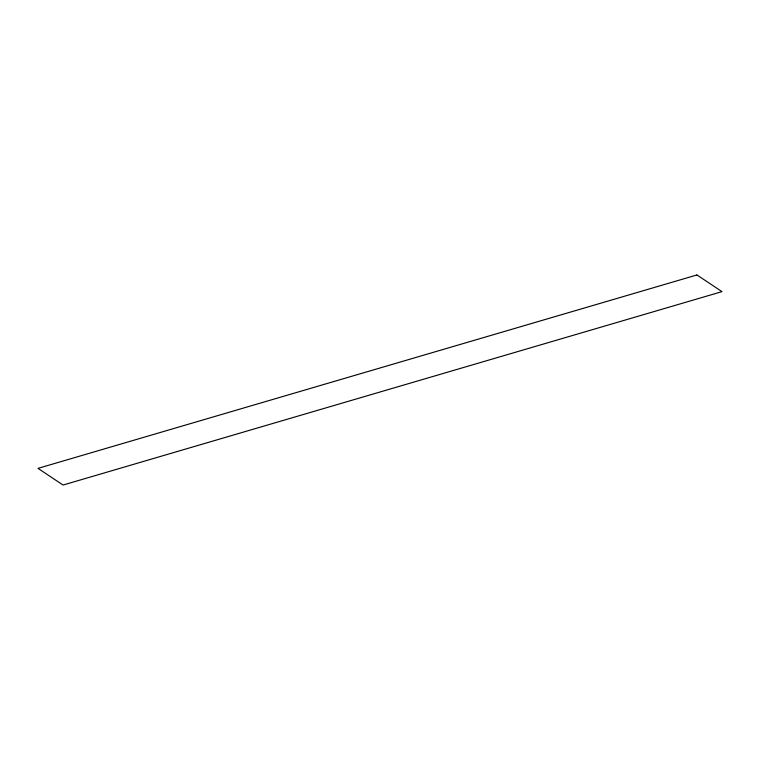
<?xml version="1.0" encoding="UTF-8"?>
<svg xmlns="http://www.w3.org/2000/svg" width="760" height="760" viewBox="0 0 760 760"><rect width="100%" height="100%" fill="white"/><g stroke="black" fill="none" stroke-linecap="round" stroke-linejoin="round"><path stroke-width="1.14" d="M696.948 274.959L38 468.369L63.052 485.041L722 291.631L696.948 274.959"/></g></svg>
